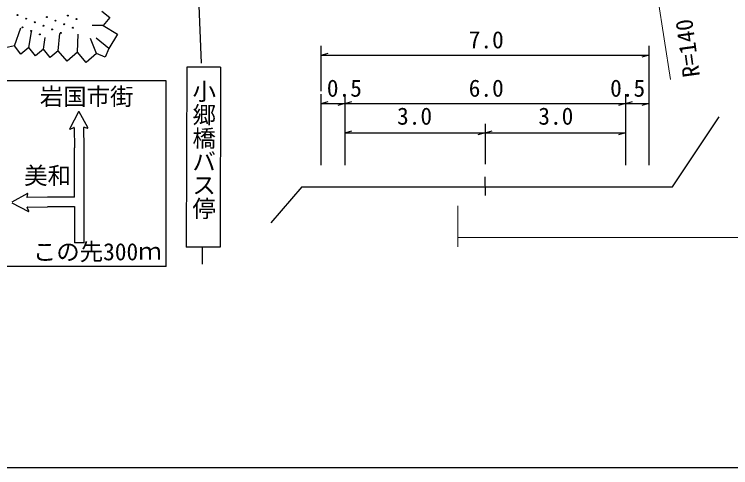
# Model space of a CAD drawing. Units: millimetres, scale not verified. Extents: x 40000 to 680000, y 20000 to 380000.
# Drawn here: x 381662 to 458158, y 205000 to 253382 of the extents above; entities that cross this region are included whole.
import ezdxf
from ezdxf.enums import TextEntityAlignment as Align

# ---------------------------------------------------------------- set-up
doc = ezdxf.new("R2010")
doc.units = ezdxf.units.MM
doc.header["$LTSCALE"] = 1000
for name, color, linetype, lineweight in [('M-BGD', 7, 'Continuous', 25), ('M-STR-HTXT', 7, 'Continuous', 13), ('M-STR-STRC', 7, 'Continuous', 25), ('M-TTL-BAND', 7, 'Continuous', 25)]:
    doc.layers.add(name, color=color, linetype=linetype, lineweight=lineweight)
doc.styles.add('@ＭＳ ゴシック', font='')
doc.styles.add('ＭＳ ゴシック', font='')
doc.styles.get('@ＭＳ ゴシック').set_extended_font_data('@MS Gothic')
doc.styles.get('ＭＳ ゴシック').set_extended_font_data('MS Gothic')

msp = doc.modelspace()

# ---------------------------------------------------------------- linework, layer by layer
at = {"layer": 'M-BGD'}
for p, q in [((391002, 253727), (391846, 253047)), ((391846, 253047), (391166, 252203)), ((381667, 250006), (382368, 251939)), ((391166, 252203), (389968, 252203)), ((391166, 252203), (392690, 251270)), ((383228, 249832), (383482, 251513)), ((384790, 249657), (384956, 250924)), ((386351, 249483), (386529, 251350)), ((388399, 249336), (388494, 251253)), ((392690, 251270), (391757, 249747)), ((390447, 249189), (389805, 250794)), ((391757, 249747), (390394, 250827)), ((381667, 250006), (380717, 249793)), ((382360, 249138), (381667, 250006)), ((383228, 249832), (382360, 249138)), ((383922, 248964), (383228, 249832)), ((384790, 249657), (383922, 248964)), ((385484, 248789), (384790, 249657)), ((386351, 249483), (385484, 248789)), ((387302, 248386), (386351, 249483)), ((391757, 249747), (391380, 248813)), ((414426, 245164), (414426, 250024)), ((449426, 250024), (449426, 237286)), ((388399, 249336), (387302, 248386)), ((389349, 248239), (388399, 249336)), ((390447, 249189), (389349, 248239)), ((391380, 248813), (390447, 249189)), ((414426, 249024), (415176, 249239)), ((414426, 249024), (449426, 249024)), ((449426, 249024), (448676, 248808)), ((414426, 237286), (414426, 244878)), ((416967, 244878), (416967, 237286)), ((446926, 244878), (446926, 237286)), ((414426, 243878), (415176, 244094)), ((416967, 243878), (417717, 244094)), ((446926, 243878), (447676, 244094)), ((414426, 243878), (416967, 243878)), ((416967, 243878), (416217, 243662)), ((416967, 243878), (449426, 243878)), ((446926, 243878), (446176, 243662)), ((449426, 243878), (448676, 243662)), ((451941, 234988), (456926, 242455)), ((431926, 241685), (431926, 237373)), ((416967, 240733), (417717, 240949)), ((416967, 240733), (433191, 240733)), ((431926, 240733), (431176, 240518)), ((431926, 240733), (432676, 240949)), ((433191, 240733), (446926, 240733)), ((446926, 240733), (446176, 240518)), ((431918, 236051), (431932, 234029)), ((412352, 234988), (409064, 231113)), ((412352, 234988), (451941, 234988))]:
    msp.add_line(p, q, dxfattribs=at)
for centre in [(381988, 253298), (387373, 253252), (382913, 252919), (383838, 252539), (385143, 253085), (386068, 252706), (388298, 252872), (382534, 251994), (384763, 252160), (385689, 251780), (386993, 252326), (387918, 251947), (383459, 251614), (384384, 251235), (386614, 251401)]:
    msp.add_circle(centre, 49.8, dxfattribs=at)
at = {"layer": 'M-STR-HTXT'}
for p, q in [((445205, 289133), (451725, 246422)), ((429034, 232947), (429034, 228554)), ((429034, 229554), (573866, 229554))]:
    msp.add_line(p, q, dxfattribs=at)
at = {"layer": 'M-STR-STRC'}
for p, q in [((401648, 248183), (400742, 269485)), ((400067, 247757), (400007, 228530)), ((403691, 247746), (400067, 247757)), ((403691, 247746), (403631, 228518)), ((397892, 246287), (379292, 246287)), ((397892, 226487), (397892, 246287)), ((388520, 242967), (387572, 241193)), ((389514, 241295), (388583, 242968)), ((387618, 241143), (388009, 241311)), ((388059, 241279), (388082, 239151)), ((389103, 239151), (389080, 241304)), ((389126, 241339), (389473, 241242)), ((388082, 233856), (388082, 239151)), ((389103, 228989), (389103, 239151)), ((383060, 234267), (381388, 233337)), ((383016, 233879), (383112, 234226)), ((385202, 233856), (383051, 233834)), ((388082, 233856), (385202, 233856)), ((381389, 233274), (383161, 232327)), ((383211, 232373), (383043, 232764)), ((383076, 232814), (385202, 232836)), ((388082, 232836), (385202, 232836)), ((388082, 232869), (388082, 229000)), ((389103, 228989), (388080, 228989)), ((403631, 228518), (400007, 228530)), ((401734, 228524), (401728, 226716)), ((397892, 226487), (379292, 226487))]:
    msp.add_line(p, q, dxfattribs=at)
for centre, start, end in [((388551, 242950), 29.10199, 151.88446), ((387604, 241176), 151.88446, 293.21411), ((388023, 241278), 0.60425, 113.21408), ((389116, 241304), 74.49139, 180.60425), ((389483, 241277), 254.49138, 29.10199), ((383077, 234236), 344.49139, 119.10199), ((383050, 233870), 164.49139, 270.60425), ((383076, 232778), 90.60425, 203.21407), ((383178, 232359), 241.88446, 23.21411)]:
    msp.add_arc(centre, 36, start, end, dxfattribs=at)
at = {"layer": 'M-TTL-BAND'}
msp.add_line((40000, 205000), (579000, 205000), dxfattribs=at)

# ---------------------------------------------------------------- texts
at = {"layer": 'M-BGD', "style": 'ＭＳ ゴシック'}
for s, p in [('7.0', (430185, 249200)), ('0.5', (415035, 244039)), ('6.0', (430185, 244039)), ('0.5', (445285, 244039)), ('3.0', (422533, 241053)), ('3.0', (437616, 241053))]:
    msp.add_text(s, height=1833, dxfattribs=at).set_placement(p, align=Align.BOTTOM_LEFT)
at = {"layer": 'M-STR-HTXT', "style": 'ＭＳ ゴシック'}
msp.add_text('R=140', height=1833, rotation=97.8, dxfattribs=at).set_placement((455429, 246876), align=Align.BOTTOM_LEFT)
at = {"layer": 'M-STR-STRC', "style": 'ＭＳ ゴシック'}
for s, p in [('岩国市街 ', (384381, 243139)), ('美和', (382715, 234703)), ('この先300', (383646, 226579)), ('ｍ', (394896, 226643))]:
    msp.add_text(s, height=1833, dxfattribs=at).set_placement(p, align=Align.BOTTOM_LEFT)
at = {"layer": 'M-STR-STRC', "style": '@ＭＳ ゴシック'}
msp.add_text('小郷橋バス停', height=1833, rotation=269.9, dxfattribs=at).set_placement((400449, 246433), align=Align.BOTTOM_LEFT)

doc.saveas('drawing.dxf')
